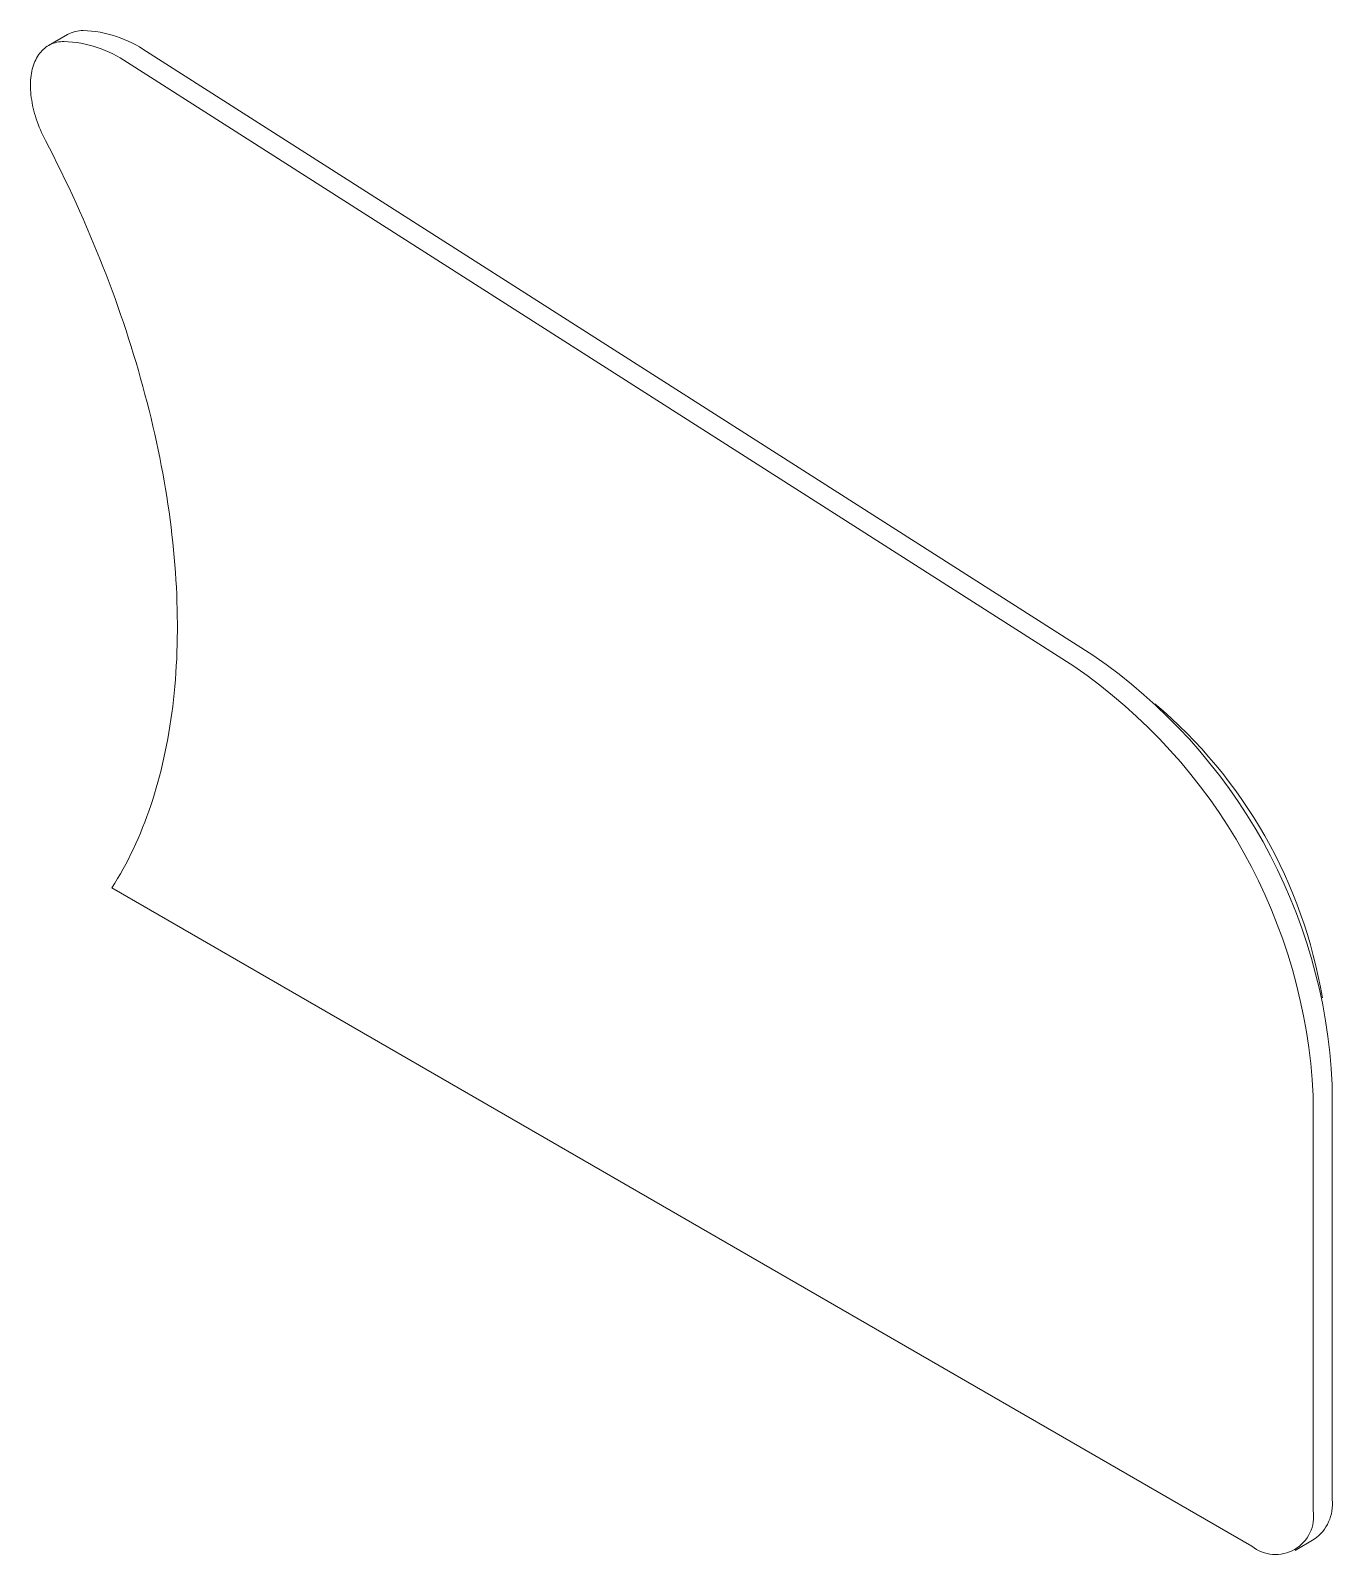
# Paper-space layout '_Isometric' of a CAD drawing. Header units: millimetres. Extents: x 21 to 93.2, y -69.5 to 15.1.
import ezdxf

# ---------------------------------------------------------------- set-up
doc = ezdxf.new("R2010")
doc.units = ezdxf.units.MM

psp = doc.layouts.new('_Isometric')

# ---------------------------------------------------------------- linework, layer by layer
at = {"color": 7, "linetype": 'Continuous', "lineweight": 15}
for p, q in [((23.02, 14.831), (21.96, 14.219)), ((79.93, -19.614), (27.401, 13.889)), ((78.869, -20.226), (26.34, 13.277)), ((25.473, -32.526), (88.742, -69.05)), ((93.214, -66.468), (93.214, -43.449)), ((92.154, -67.08), (92.154, -44.061)), ((91.154, -69.289), (92.215, -68.677))]:
    psp.add_line(p, q, dxfattribs=at)
at = {"color": 7, "linetype": 'Continuous', "lineweight": 15, "flags": 128}
for points in [[(22.824, 14.444), (22.721, 14.441), (22.62, 14.432), (22.521, 14.418), (22.424, 14.399), (22.329, 14.375), (22.237, 14.345), (22.147, 14.311), (22.06, 14.272), (21.976, 14.228), (21.894, 14.179), (21.815, 14.125), (21.74, 14.066), (21.667, 14.003), (21.598, 13.935), (21.531, 13.862), (21.468, 13.785), (21.409, 13.704), (21.353, 13.618), (21.3, 13.528), (21.251, 13.434), (21.206, 13.336), (21.164, 13.234), (21.127, 13.129), (21.092, 13.02), (21.062, 12.907), (21.036, 12.791), (21.013, 12.672), (20.995, 12.55), (20.98, 12.425), (20.97, 12.297), (20.963, 12.166), (20.96, 12.033), (20.961, 11.898), (20.967, 11.76), (20.976, 11.621), (20.989, 11.479), (21.006, 11.336), (21.028, 11.191), (21.053, 11.045), (21.081, 10.898), (21.114, 10.75), (21.151, 10.601), (21.191, 10.452), (21.235, 10.301), (21.283, 10.151), (21.334, 10.001), (21.389, 9.85), (21.447, 9.7), (21.509, 9.55), (21.574, 9.401), (21.642, 9.252), (21.714, 9.104), (21.788, 8.958)], [(21.788, 8.958), (22.012, 8.527), (22.232, 8.095), (22.449, 7.661), (22.663, 7.227), (22.874, 6.791), (23.082, 6.355), (23.287, 5.918), (23.488, 5.479), (23.687, 5.04), (23.882, 4.601), (24.074, 4.16), (24.263, 3.719), (24.448, 3.278), (24.63, 2.836), (24.809, 2.393), (24.984, 1.95), (25.156, 1.507), (25.325, 1.064), (25.49, 0.62), (25.652, 0.176), (25.81, -0.268), (25.965, -0.712), (26.116, -1.156), (26.264, -1.6), (26.408, -2.044), (26.548, -2.488), (26.685, -2.931), (26.819, -3.374), (26.949, -3.817), (27.075, -4.259), (27.197, -4.701), (27.316, -5.142), (27.431, -5.583), (27.543, -6.023), (27.65, -6.462), (27.754, -6.901), (27.855, -7.339), (27.951, -7.776), (28.044, -8.212), (28.133, -8.647), (28.218, -9.081), (28.299, -9.514), (28.377, -9.945), (28.451, -10.376), (28.52, -10.805), (28.586, -11.233), (28.649, -11.659), (28.707, -12.084), (28.761, -12.508), (28.812, -12.93), (28.859, -13.351), (28.901, -13.769), (28.94, -14.186), (28.975, -14.602), (29.006, -15.015), (29.034, -15.427), (29.057, -15.837), (29.076, -16.244), (29.092, -16.65), (29.103, -17.054), (29.111, -17.455), (29.115, -17.854), (29.115, -18.252), (29.11, -18.646), (29.102, -19.039), (29.09, -19.429), (29.075, -19.816), (29.055, -20.201), (29.031, -20.584), (29.003, -20.964), (28.972, -21.341), (28.936, -21.716), (28.897, -22.088), (28.854, -22.457), (28.807, -22.823), (28.756, -23.186), (28.701, -23.547), (28.642, -23.904), (28.58, -24.259), (28.513, -24.61), (28.443, -24.958), (28.369, -25.303), (28.291, -25.645), (28.209, -25.984), (28.124, -26.319), (28.034, -26.651), (27.941, -26.98), (27.844, -27.305), (27.744, -27.626), (27.639, -27.945), (27.531, -28.259), (27.419, -28.57), (27.304, -28.878), (27.185, -29.181), (27.062, -29.481), (26.935, -29.778), (26.805, -30.07), (26.671, -30.359), (26.534, -30.644), (26.393, -30.925), (26.248, -31.201), (26.1, -31.474), (25.949, -31.743), (25.794, -32.008), (25.635, -32.269), (25.473, -32.526)]]:
    psp.add_lwpolyline(points, dxfattribs=at)
at = {"color": 7, "linetype": 'Continuous', "lineweight": 15}
for centre, radius, start, end in [((22.592, 7.866), 6.583, 55.29085, 87.98), ((23.879, 13.312), 1.744, 89.81779, 119.484), ((23.652, 8.478), 6.583, 55.29085, 87.98), ((61.51, -45.521), 30.679, 2.72803, 55.53957), ((62.571, -44.909), 30.679, 2.72803, 55.53957), ((65.833, -43.102), 27.199, 9.45798, 49.85644), ((90.817, -66.714), 2.41, 305.45229, 5.85989), ((90.07, -67.411), 2.11, 230.97824, 9.03251)]:
    psp.add_arc(centre, radius, start, end, dxfattribs=at)

doc.saveas('drawing.dxf')
